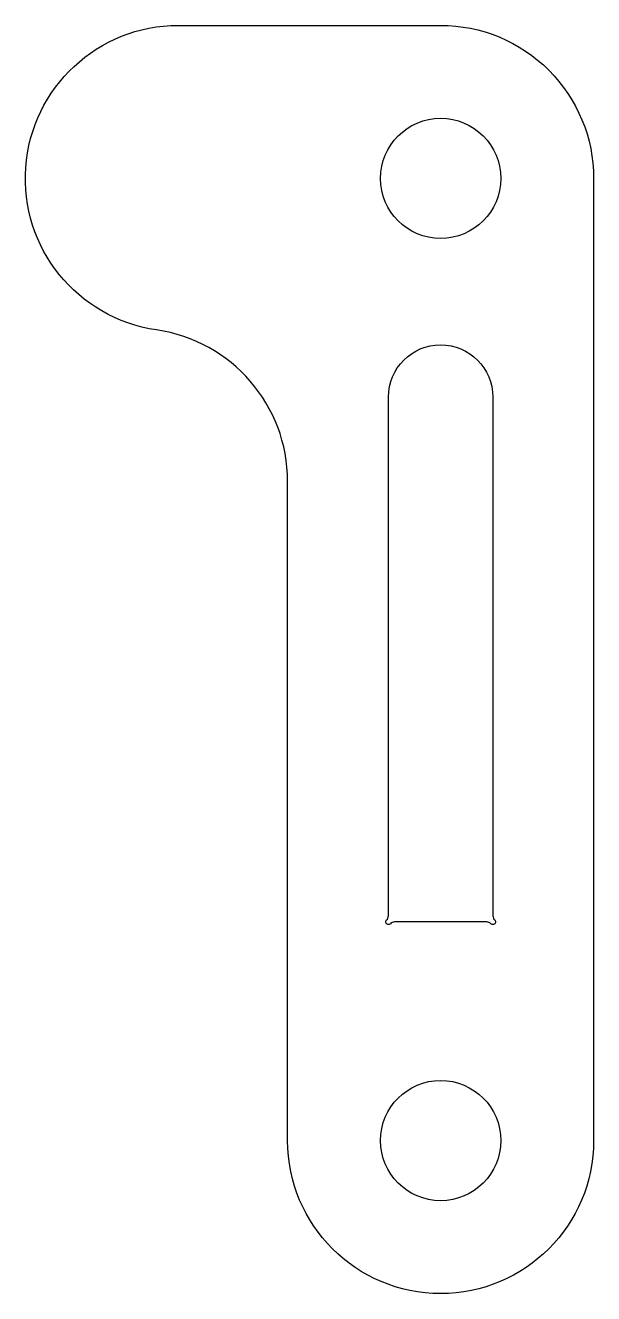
# Model space of a CAD drawing. Header units: millimetres. Extents: x -12.7 to 0.3, y 5.8 to 34.8.
import ezdxf

# ---------------------------------------------------------------- set-up
doc = ezdxf.new("R2010")
doc.units = ezdxf.units.MM
doc.layers.get('0').update_dxf_attribs({"linetype": 'CONTINUOUS'})

msp = doc.modelspace()

# ---------------------------------------------------------------- linework, layer by layer
for points in [[(-6.695, 24.334, 0.372825), (-9.695, 27.798, -0.930777), (-9.195, 34.763), (-3.195, 34.763, -0.414214), (0.305, 31.263), (0.305, 9.263, -1), (-6.695, 9.263)], [(-4.432, 14.309, 0.213422), (-4.39, 14.402), (-4.39, 26.263, -1), (-2, 26.263), (-2, 14.402, 0.213422), (-1.958, 14.309, -1.05728), (-2.047, 14.221, 0.213422), (-2.14, 14.263), (-4.25, 14.263, 0.213422), (-4.343, 14.221, -1.05728)]]:
    msp.add_lwpolyline(points, format="xyb", close=True)
for centre in [(-3.195, 31.263), (-3.195, 9.263)]:
    msp.add_circle(centre, 1.375)

doc.saveas('drawing.dxf')
